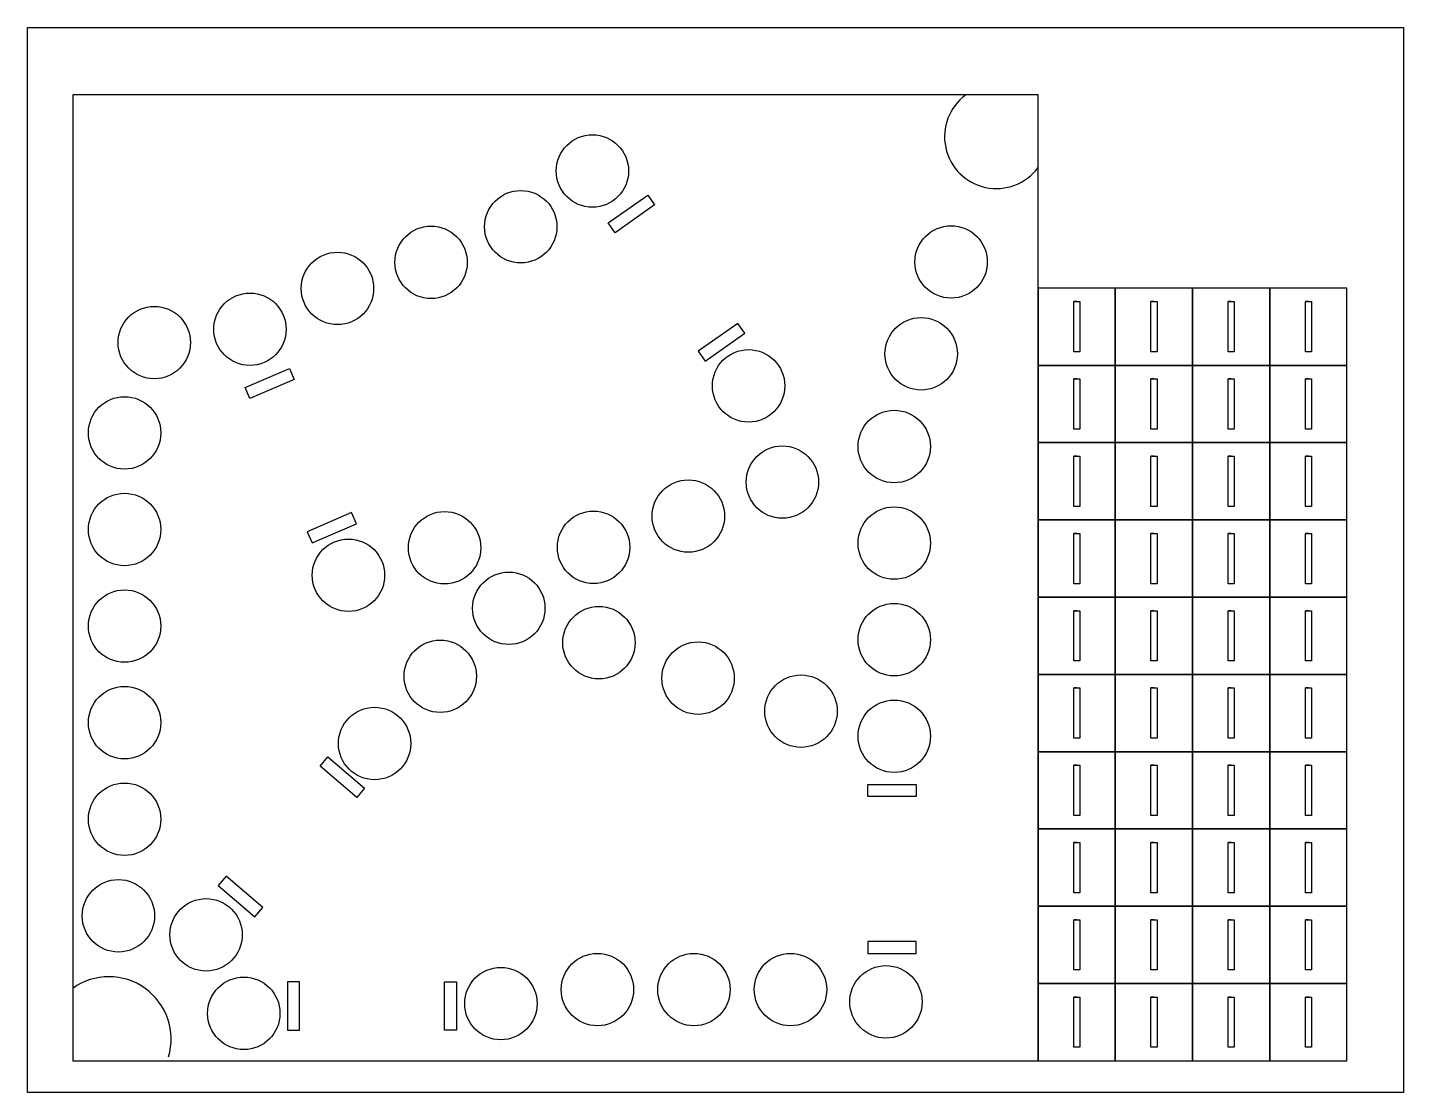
# Model space of a CAD drawing. Header units: inches. Extents: x 19.5 to 33.8, y 9.7 to 20.7.
import ezdxf

# ---------------------------------------------------------------- set-up
doc = ezdxf.new("R2010")
doc.units = ezdxf.units.IN
doc.header["$MEASUREMENT"] = 0

msp = doc.modelspace()

# ---------------------------------------------------------------- linework, layer by layer
at = {"color": 1}
for p, q in [((30.4, 17.86), (30.369, 17.86)), ((31.2, 17.86), (31.169, 17.86)), ((32, 17.86), (31.968, 17.86)), ((32.8, 17.86), (32.769, 17.86)), ((30.4, 17.06), (30.369, 17.06)), ((31.2, 17.06), (31.169, 17.06)), ((32, 17.06), (31.968, 17.06)), ((32.8, 17.06), (32.769, 17.06)), ((30.4, 16.26), (30.369, 16.26)), ((31.2, 16.26), (31.169, 16.26)), ((32, 16.26), (31.968, 16.26)), ((32.8, 16.26), (32.769, 16.26)), ((30.4, 15.46), (30.369, 15.46)), ((31.2, 15.46), (31.169, 15.46)), ((32, 15.46), (31.968, 15.46)), ((32.8, 15.46), (32.769, 15.46)), ((30.4, 14.66), (30.369, 14.66)), ((31.2, 14.66), (31.169, 14.66)), ((32, 14.66), (31.968, 14.66)), ((32.8, 14.66), (32.769, 14.66)), ((30.4, 13.86), (30.369, 13.86)), ((31.2, 13.86), (31.169, 13.86)), ((32, 13.86), (31.968, 13.86)), ((32.8, 13.86), (32.769, 13.86)), ((30.4, 13.06), (30.369, 13.06)), ((31.2, 13.06), (31.169, 13.06)), ((32, 13.06), (31.968, 13.06)), ((32.8, 13.06), (32.769, 13.06)), ((30.4, 12.26), (30.369, 12.26)), ((31.2, 12.26), (31.169, 12.26)), ((32, 12.26), (31.968, 12.26)), ((32.8, 12.26), (32.769, 12.26)), ((30.4, 11.46), (30.369, 11.46)), ((31.2, 11.46), (31.169, 11.46)), ((32, 11.46), (31.968, 11.46)), ((32.8, 11.46), (32.769, 11.46)), ((30.4, 10.66), (30.369, 10.66)), ((31.2, 10.66), (31.169, 10.66)), ((32, 10.66), (31.968, 10.66)), ((32.8, 10.66), (32.769, 10.66))]:
    msp.add_line(p, q, dxfattribs=at)
at = {"color": 4}
msp.add_lwpolyline([(19.532, 20.698), (33.785, 20.698), (33.785, 9.672), (19.532, 9.672)], close=True, dxfattribs=at)
at = {"color": 1}
for points in [[(20, 10), (30, 10), (30, 20), (20, 20)], [(25.546, 18.677), (25.956, 18.964), (26.027, 18.862), (25.618, 18.574)], [(30, 17.2), (30.8, 17.2), (30.8, 18), (30, 18)], [(30.8, 17.2), (31.6, 17.2), (31.6, 18), (30.8, 18)], [(31.6, 17.2), (32.4, 17.2), (32.4, 18), (31.6, 18)], [(32.4, 17.2), (33.2, 17.2), (33.2, 18), (32.4, 18)], [(30.369, 17.86), (30.431, 17.86), (30.431, 17.34), (30.369, 17.34)], [(31.169, 17.86), (31.232, 17.86), (31.232, 17.34), (31.169, 17.34)], [(31.968, 17.86), (32.032, 17.86), (32.032, 17.34), (31.968, 17.34)], [(32.769, 17.86), (32.831, 17.86), (32.831, 17.34), (32.769, 17.34)], [(26.552, 17.244), (26.961, 17.532), (26.889, 17.634), (26.48, 17.347)], [(21.786, 16.97), (22.245, 17.168), (22.295, 17.054), (21.835, 16.856)], [(30, 16.4), (30.8, 16.4), (30.8, 17.2), (30, 17.2)], [(30.8, 16.4), (31.6, 16.4), (31.6, 17.2), (30.8, 17.2)], [(31.6, 16.4), (32.4, 16.4), (32.4, 17.2), (31.6, 17.2)], [(32.4, 16.4), (33.2, 16.4), (33.2, 17.2), (32.4, 17.2)], [(30.369, 17.06), (30.431, 17.06), (30.431, 16.54), (30.369, 16.54)], [(31.169, 17.06), (31.232, 17.06), (31.232, 16.54), (31.169, 16.54)], [(31.968, 17.06), (32.032, 17.06), (32.032, 16.54), (31.968, 16.54)], [(32.769, 17.06), (32.831, 17.06), (32.831, 16.54), (32.769, 16.54)], [(30, 15.6), (30.8, 15.6), (30.8, 16.4), (30, 16.4)], [(30.8, 15.6), (31.6, 15.6), (31.6, 16.4), (30.8, 16.4)], [(31.6, 15.6), (32.4, 15.6), (32.4, 16.4), (31.6, 16.4)], [(32.4, 15.6), (33.2, 15.6), (33.2, 16.4), (32.4, 16.4)], [(30.369, 16.26), (30.431, 16.26), (30.431, 15.74), (30.369, 15.74)], [(31.169, 16.26), (31.232, 16.26), (31.232, 15.74), (31.169, 15.74)], [(31.968, 16.26), (32.032, 16.26), (32.032, 15.74), (31.968, 15.74)], [(32.769, 16.26), (32.831, 16.26), (32.831, 15.74), (32.769, 15.74)], [(22.479, 15.363), (22.938, 15.561), (22.888, 15.676), (22.429, 15.478)], [(30, 14.8), (30.8, 14.8), (30.8, 15.6), (30, 15.6)], [(30.8, 14.8), (31.6, 14.8), (31.6, 15.6), (30.8, 15.6)], [(31.6, 14.8), (32.4, 14.8), (32.4, 15.6), (31.6, 15.6)], [(32.4, 14.8), (33.2, 14.8), (33.2, 15.6), (32.4, 15.6)], [(30.369, 15.46), (30.431, 15.46), (30.431, 14.94), (30.369, 14.94)], [(31.169, 15.46), (31.232, 15.46), (31.232, 14.94), (31.169, 14.94)], [(31.968, 15.46), (32.032, 15.46), (32.032, 14.94), (31.968, 14.94)], [(32.769, 15.46), (32.831, 15.46), (32.831, 14.94), (32.769, 14.94)], [(30, 14), (30.8, 14), (30.8, 14.8), (30, 14.8)], [(30.8, 14), (31.6, 14), (31.6, 14.8), (30.8, 14.8)], [(31.6, 14), (32.4, 14), (32.4, 14.8), (31.6, 14.8)], [(32.4, 14), (33.2, 14), (33.2, 14.8), (32.4, 14.8)], [(30.369, 14.66), (30.431, 14.66), (30.431, 14.14), (30.369, 14.14)], [(31.169, 14.66), (31.232, 14.66), (31.232, 14.14), (31.169, 14.14)], [(31.968, 14.66), (32.032, 14.66), (32.032, 14.14), (31.968, 14.14)], [(32.769, 14.66), (32.831, 14.66), (32.831, 14.14), (32.769, 14.14)], [(30, 13.2), (30.8, 13.2), (30.8, 14), (30, 14)], [(30.8, 13.2), (31.6, 13.2), (31.6, 14), (30.8, 14)], [(31.6, 13.2), (32.4, 13.2), (32.4, 14), (31.6, 14)], [(32.4, 13.2), (33.2, 13.2), (33.2, 14), (32.4, 14)], [(30.369, 13.86), (30.431, 13.86), (30.431, 13.34), (30.369, 13.34)], [(31.169, 13.86), (31.232, 13.86), (31.232, 13.34), (31.169, 13.34)], [(31.968, 13.86), (32.032, 13.86), (32.032, 13.34), (31.968, 13.34)], [(32.769, 13.86), (32.831, 13.86), (32.831, 13.34), (32.769, 13.34)], [(22.643, 13.147), (23.023, 12.823), (22.942, 12.727), (22.562, 13.052)], [(30, 12.4), (30.8, 12.4), (30.8, 13.2), (30, 13.2)], [(30.8, 12.4), (31.6, 12.4), (31.6, 13.2), (30.8, 13.2)], [(31.6, 12.4), (32.4, 12.4), (32.4, 13.2), (31.6, 13.2)], [(32.4, 12.4), (33.2, 12.4), (33.2, 13.2), (32.4, 13.2)], [(30.369, 13.06), (30.431, 13.06), (30.431, 12.54), (30.369, 12.54)], [(31.169, 13.06), (31.232, 13.06), (31.232, 12.54), (31.169, 12.54)], [(31.968, 13.06), (32.032, 13.06), (32.032, 12.54), (31.968, 12.54)], [(32.769, 13.06), (32.831, 13.06), (32.831, 12.54), (32.769, 12.54)], [(28.236, 12.861), (28.736, 12.861), (28.736, 12.736), (28.236, 12.736)], [(30, 11.6), (30.8, 11.6), (30.8, 12.4), (30, 12.4)], [(30.369, 12.26), (30.431, 12.26), (30.431, 11.74), (30.369, 11.74)], [(30.8, 11.6), (31.6, 11.6), (31.6, 12.4), (30.8, 12.4)], [(31.169, 12.26), (31.232, 12.26), (31.232, 11.74), (31.169, 11.74)], [(31.6, 11.6), (32.4, 11.6), (32.4, 12.4), (31.6, 12.4)], [(31.968, 12.26), (32.032, 12.26), (32.032, 11.74), (31.968, 11.74)], [(32.4, 11.6), (33.2, 11.6), (33.2, 12.4), (32.4, 12.4)], [(32.769, 12.26), (32.831, 12.26), (32.831, 11.74), (32.769, 11.74)], [(21.508, 11.815), (21.888, 11.49), (21.969, 11.586), (21.589, 11.91)], [(30, 10.8), (30.8, 10.8), (30.8, 11.6), (30, 11.6)], [(30.8, 10.8), (31.6, 10.8), (31.6, 11.6), (30.8, 11.6)], [(31.6, 10.8), (32.4, 10.8), (32.4, 11.6), (31.6, 11.6)], [(32.4, 10.8), (33.2, 10.8), (33.2, 11.6), (32.4, 11.6)], [(30.369, 11.46), (30.431, 11.46), (30.431, 10.94), (30.369, 10.94)], [(31.169, 11.46), (31.232, 11.46), (31.232, 10.94), (31.169, 10.94)], [(31.968, 11.46), (32.032, 11.46), (32.032, 10.94), (31.968, 10.94)], [(32.769, 11.46), (32.831, 11.46), (32.831, 10.94), (32.769, 10.94)], [(28.236, 11.111), (28.736, 11.111), (28.736, 11.236), (28.236, 11.236)], [(22.225, 10.816), (22.225, 10.316), (22.35, 10.316), (22.35, 10.816)], [(23.975, 10.816), (23.975, 10.316), (23.85, 10.316), (23.85, 10.816)], [(30, 10), (30.8, 10), (30.8, 10.8), (30, 10.8)], [(30.8, 10), (31.6, 10), (31.6, 10.8), (30.8, 10.8)], [(31.6, 10), (32.4, 10), (32.4, 10.8), (31.6, 10.8)], [(32.4, 10), (33.2, 10), (33.2, 10.8), (32.4, 10.8)], [(30.369, 10.66), (30.431, 10.66), (30.431, 10.14), (30.369, 10.14)], [(31.169, 10.66), (31.232, 10.66), (31.232, 10.14), (31.169, 10.14)], [(31.968, 10.66), (32.032, 10.66), (32.032, 10.14), (31.968, 10.14)], [(32.769, 10.66), (32.831, 10.66), (32.831, 10.14), (32.769, 10.14)]]:
    msp.add_lwpolyline(points, close=True, dxfattribs=at)
for centre in [(25.383, 19.213), (24.641, 18.636), (23.712, 18.267), (29.099, 18.271), (22.742, 17.997), (21.836, 17.574), (20.845, 17.436), (28.789, 17.32), (27.001, 16.988), (20.537, 16.501), (28.51, 16.36), (27.351, 15.992), (26.377, 15.64), (20.537, 15.501), (23.852, 15.312), (25.395, 15.316), (28.51, 15.36), (22.856, 15.027), (24.517, 14.685), (20.537, 14.501), (25.451, 14.329), (28.51, 14.36), (23.807, 13.981), (26.478, 13.962), (27.544, 13.62), (20.537, 13.501), (28.51, 13.36), (23.127, 13.285), (20.537, 12.501), (20.473, 11.501), (21.381, 11.304), (25.435, 10.737), (26.435, 10.737), (27.435, 10.737), (28.424, 10.61), (21.772, 10.491), (24.435, 10.592)]:
    msp.add_circle(centre, 0.375, dxfattribs=at)
at = {"color": 5}
for centre, radius, start, end in [((29.568, 19.568), 0.537, 126.3007, 323.6993), ((20.375, 10.226), 0.644, 343.236, 125.588)]:
    msp.add_arc(centre, radius, start, end, dxfattribs=at)

doc.saveas('drawing.dxf')
